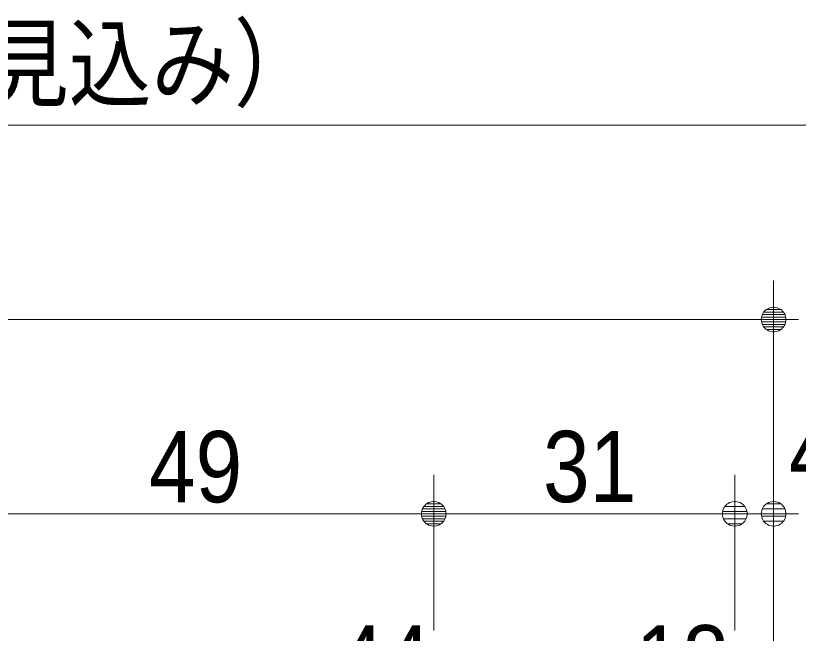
# Model space of a CAD drawing. Units: millimetres, scale not verified, with parts at other scales. Extents: x -6062 to 6062, y -3045 to 3045.
# Drawn here: x 1190.5 to 1593.4, y 1278.8 to 1596.6 of the extents above; entities that cross this region are included whole.
import ezdxf
from ezdxf.enums import TextEntityAlignment as Align

# ---------------------------------------------------------------- set-up
doc = ezdxf.new("R2010")
doc.units = ezdxf.units.MM
doc.header["$LTSCALE"] = 20
for name, color, linetype, lineweight in [('0-0_2寸法-1', 7, 'Continuous', 9), ('0-1_0', 7, 'Continuous', 9), ('0-3_2寸法-2', 7, 'Continuous', 9)]:
    doc.layers.add(name, color=color, linetype=linetype, lineweight=lineweight)
doc.styles.add('ＭＳ Ｐゴシック', font='')
doc.styles.get('ＭＳ Ｐゴシック').set_extended_font_data('MS PGothic')

# ---------------------------------------------------------------- blocks, each defined once
blk = doc.blocks.new('_Dot')
at = {"layer": '0-1_0'}
for p, q in [((-10, 0), (-20, 0)), ((9.78, 2), (-9.78, 2)), ((7.99, 6), (-7.99, 6)), ((9.16, -3.98), (-9.16, -3.98)), ((6, -7.98), (-6, -7.98))]:
    blk.add_line(p, q, dxfattribs=at)
for points in [[(10, 0), (9.92, 1.25), (9.69, 2.49), (9.3, 3.68), (8.76, 4.82), (8.09, 5.88), (7.29, 6.85), (6.37, 7.71), (5.36, 8.44), (4.26, 9.05), (3.09, 9.51), (1.87, 9.82), (0.63, 9.98), (-0.63, 9.98), (-1.87, 9.82), (-3.09, 9.51), (-4.26, 9.05), (-5.36, 8.44), (-6.37, 7.71), (-7.29, 6.85), (-8.09, 5.88), (-8.76, 4.82), (-9.3, 3.68), (-9.69, 2.49), (-9.92, 1.25), (-10, 0), (0, 0)], [(-10, 0), (-9.92, -1.25), (-9.69, -2.49), (-9.3, -3.68), (-8.76, -4.82), (-8.09, -5.88), (-7.29, -6.85), (-6.37, -7.71), (-5.36, -8.44), (-4.26, -9.05), (-3.09, -9.51), (-1.87, -9.82), (-0.63, -9.98), (0.63, -9.98), (1.87, -9.82), (3.09, -9.51), (4.26, -9.05), (5.36, -8.44), (6.37, -7.71), (7.29, -6.85), (8.09, -5.88), (8.76, -4.82), (9.3, -3.68), (9.69, -2.49), (9.92, -1.25), (10, 0), (0, 0)]]:
    blk.add_lwpolyline(points, close=True, dxfattribs=at)

msp = doc.modelspace()

# ---------------------------------------------------------------- linework, layer by layer
at = {"layer": '0-0_2寸法-1'}
for p, q in [((600.9, 1540.25), (1722.97, 1540.25)), ((1580.68, 1360.25), (1580.68, 1460.25)), ((1580.68, 1360.25), (1580.68, 1460.25)), ((733.4, 1440.25), (1567.97, 1440.25)), ((1405.68, 1280.25), (1405.68, 1360.25)), ((1405.68, 1280.25), (1405.68, 1360.25)), ((1560.68, 1280.25), (1560.68, 1360.25)), ((1173.4, 1340.25), (1392.97, 1340.25)), ((1547.97, 1340.25), (1418.4, 1340.25))]:
    msp.add_line(p, q, dxfattribs=at)
at = {"layer": '0-3_2寸法-2'}
for p, q in [((1560.68, 1280.25), (1560.68, 1360.25)), ((1580.68, 1260.25), (1580.68, 1360.25)), ((1547.97, 1340.25), (1535.26, 1340.25)), ((1560.68, 1340.25), (1580.68, 1340.25))]:
    msp.add_line(p, q, dxfattribs=at)

# ---------------------------------------------------------------- block references
at = {"layer": '0-0_2寸法-1', "xscale": 0.6356201, "yscale": 0.6356201}
for p in [(1580.68, 1440.25), (1405.68, 1340.25), (1560.68, 1340.25)]:
    msp.add_blockref('_Dot', p, dxfattribs=at)
at = {"layer": '0-0_2寸法-1', "xscale": 0.6356201, "yscale": 0.6356201, "rotation": 180}
for p in [(1580.68, 1440.25), (1405.68, 1340.25)]:
    msp.add_blockref('_Dot', p, dxfattribs=at)
at = {"layer": '0-3_2寸法-2', "xscale": 0.6356201, "yscale": 0.6356201}
msp.add_blockref('_Dot', (1560.68, 1340.25), dxfattribs=at)
at = {"layer": '0-3_2寸法-2', "xscale": 0.6356201, "yscale": 0.6356201, "rotation": 180}
msp.add_blockref('_Dot', (1580.68, 1340.25), dxfattribs=at)

# ---------------------------------------------------------------- texts
at = {"layer": '0-0_2寸法-1', "style": 'ＭＳ Ｐゴシック'}
for s, height, width, p in [('229.5（枠見込み）', 36.69, 0.85, (988.07, 1542.78)), ('49', 36.66, 0.9, (1259.08, 1335.19)), ('31', 36.66, 0.9, (1461.96, 1335.29)), ('44', 36.66, 0.9, (1355.99, 1235.19)), ('18', 36.66, 0.9, (1509.65, 1235.29))]:
    msp.add_text(s, height=height, dxfattribs=dict(at, width=width)).set_placement(p, align=Align.BOTTOM_LEFT)
at = {"layer": '0-3_2寸法-2', "style": 'ＭＳ Ｐゴシック', "width": 0.9}
msp.add_text('4', height=36.66, dxfattribs=at).set_placement((1588.6, 1342.72), align=Align.BOTTOM_LEFT)

doc.saveas('drawing.dxf')
